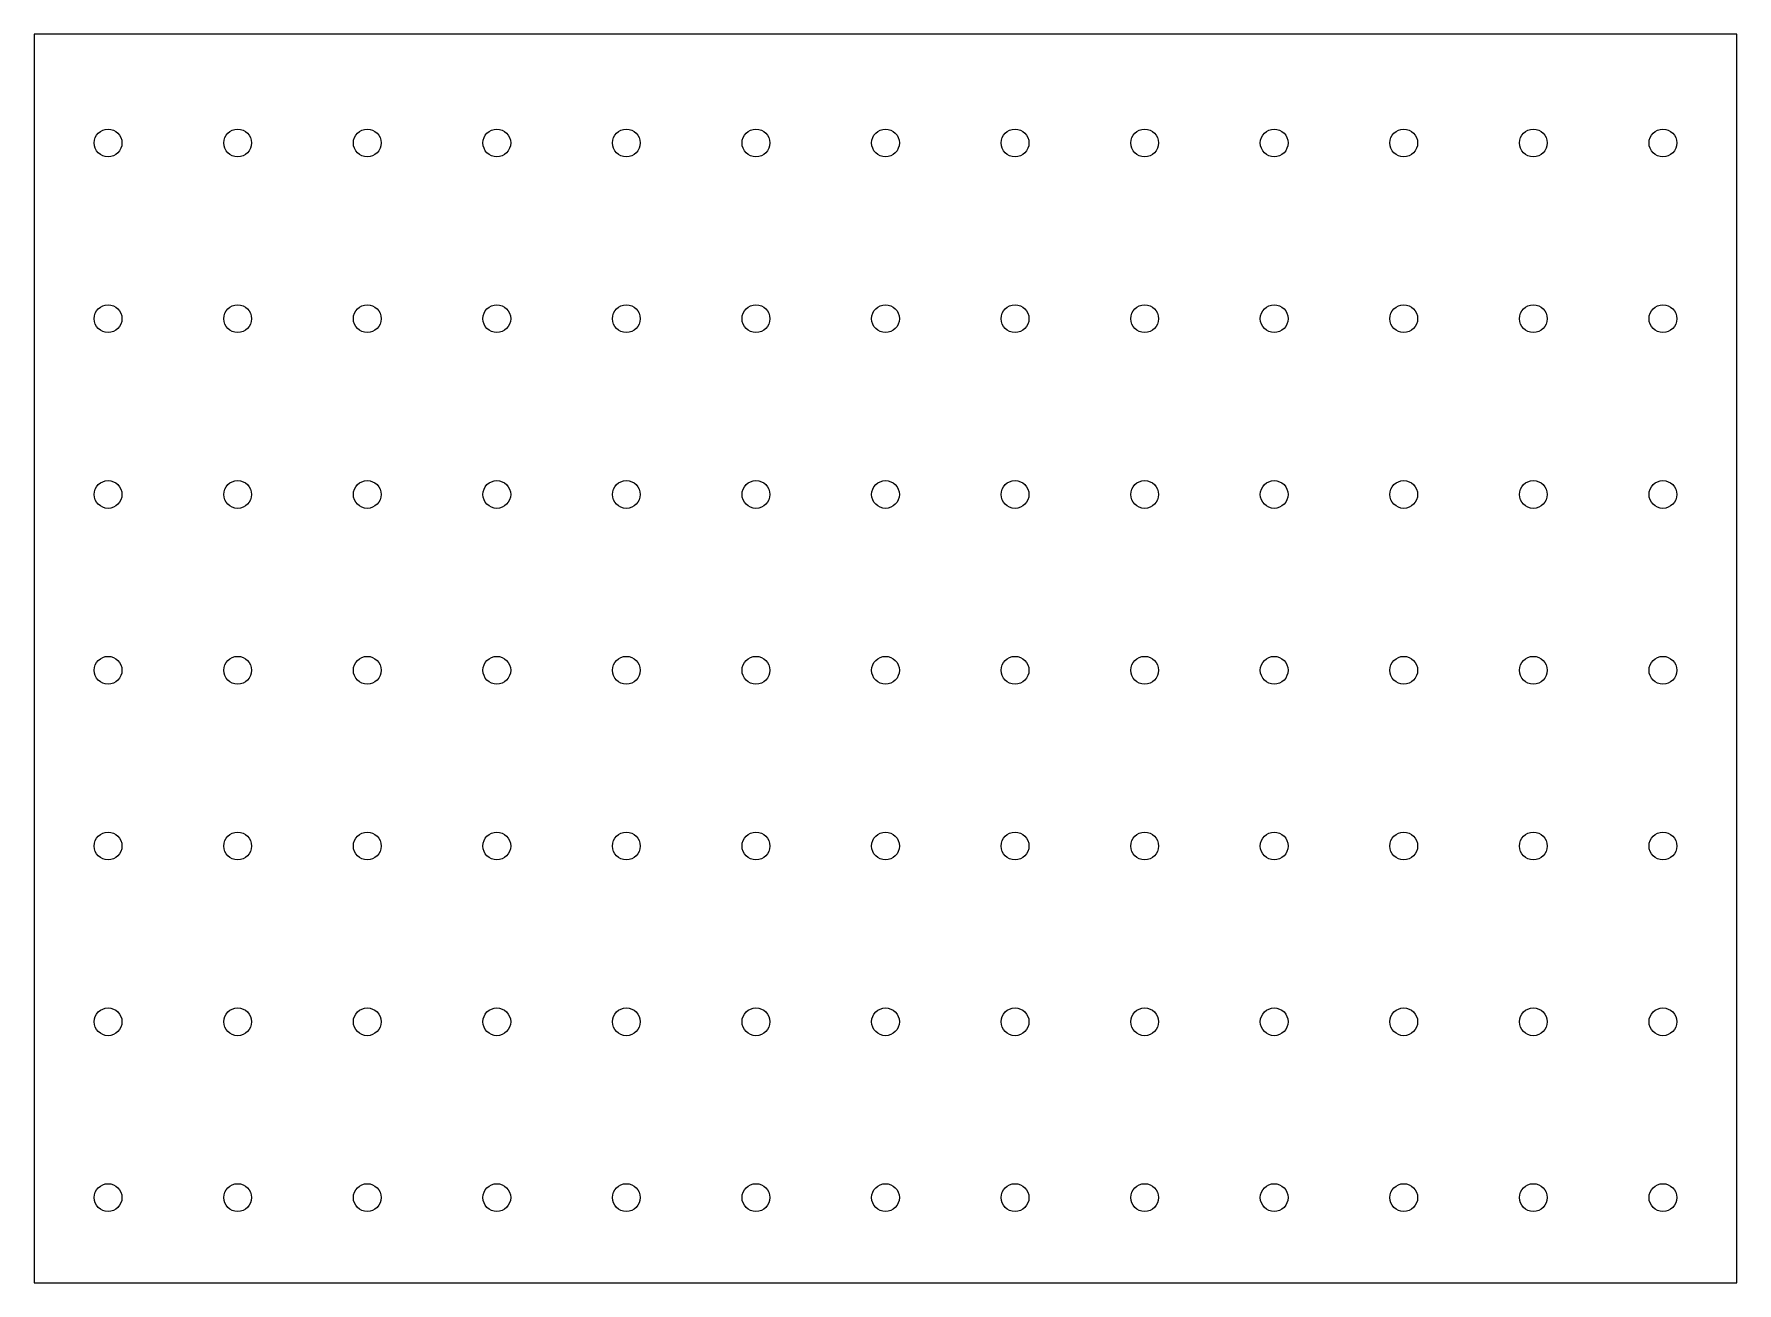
# Model space of a CAD drawing. Header units: millimetres. Extents: x -183 to 1, y -1 to 134.
import ezdxf

# ---------------------------------------------------------------- set-up
doc = ezdxf.new("R2010")
doc.units = ezdxf.units.MM

msp = doc.modelspace()

# ---------------------------------------------------------------- linework, layer by layer
at = {"color": 7, "linetype": 'Continuous', "lineweight": 25}
for p, q in [((-183, 134), (-183, -1)), ((1, 134), (-183, 134)), ((1, -1), (1, 134)), ((-183, -1), (1, -1))]:
    msp.add_line(p, q, dxfattribs=at)
for centre in [(-175, 122.23), (-161, 122.23), (-147, 122.23), (-133, 122.23), (-119, 122.23), (-105, 122.23), (-91, 122.23), (-77, 122.23), (-63, 122.23), (-49, 122.23), (-35, 122.23), (-21, 122.23), (-7, 122.23), (-175, 103.23), (-161, 103.23), (-147, 103.23), (-133, 103.23), (-119, 103.23), (-105, 103.23), (-91, 103.23), (-77, 103.23), (-63, 103.23), (-49, 103.23), (-35, 103.23), (-21, 103.23), (-7, 103.23), (-175, 84.23), (-161, 84.23), (-147, 84.23), (-133, 84.23), (-119, 84.23), (-105, 84.23), (-91, 84.23), (-77, 84.23), (-63, 84.23), (-49, 84.23), (-35, 84.23), (-21, 84.23), (-7, 84.23), (-175, 65.23), (-161, 65.23), (-147, 65.23), (-133, 65.23), (-119, 65.23), (-105, 65.23), (-91, 65.23), (-77, 65.23), (-63, 65.23), (-49, 65.23), (-35, 65.23), (-21, 65.23), (-7, 65.23), (-175, 46.23), (-161, 46.23), (-147, 46.23), (-133, 46.23), (-119, 46.23), (-105, 46.23), (-91, 46.23), (-77, 46.23), (-63, 46.23), (-49, 46.23), (-35, 46.23), (-21, 46.23), (-7, 46.23), (-175, 27.23), (-161, 27.23), (-147, 27.23), (-133, 27.23), (-119, 27.23), (-105, 27.23), (-91, 27.23), (-77, 27.23), (-63, 27.23), (-49, 27.23), (-35, 27.23), (-21, 27.23), (-7, 27.23), (-175, 8.23), (-161, 8.23), (-147, 8.23), (-133, 8.23), (-119, 8.23), (-105, 8.23), (-91, 8.23), (-77, 8.23), (-63, 8.23), (-49, 8.23), (-35, 8.23), (-21, 8.23), (-7, 8.23)]:
    msp.add_circle(centre, 1.5, dxfattribs=at)

doc.saveas('drawing.dxf')
